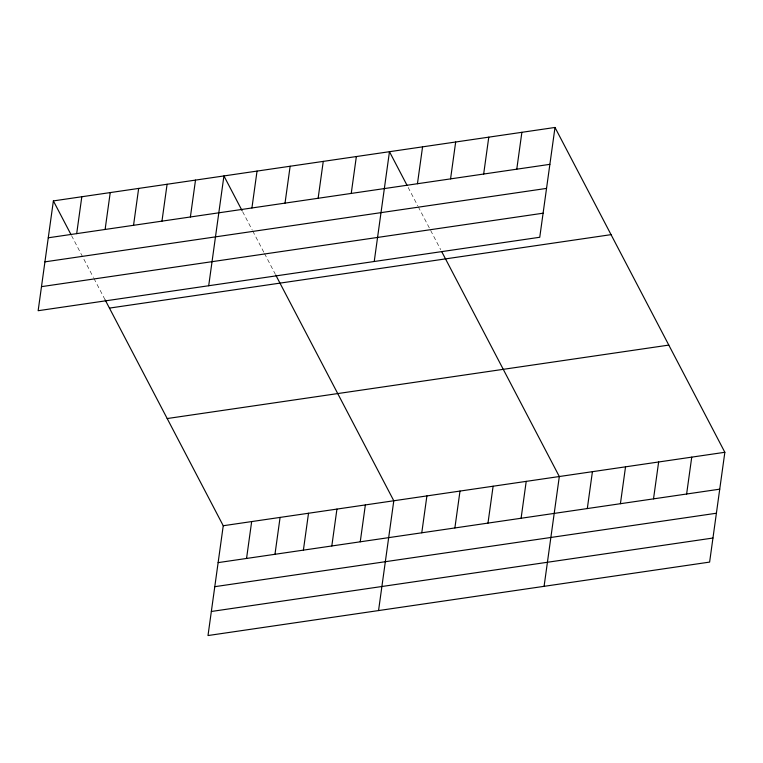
<?xml version="1.0" encoding="UTF-8"?>
<svg xmlns="http://www.w3.org/2000/svg" width="763" height="763" viewBox="0 0 763 763"><rect width="100%" height="100%" fill="white"/><g stroke="black" fill="none" stroke-linecap="round" stroke-linejoin="round"><path stroke-width="0.57" stroke-dasharray="3.81 2.86" d="M408.148 187.431L417.752 205.81M418.286 206.83L440.709 249.701M242.615 211.666L252.229 230.044M252.763 231.065L263.969 252.505M264.503 253.526L275.176 273.946M71.541 235.624L93.42 277.474M93.954 278.495L105.17 299.935"/><path stroke-width="1.14" d="M53.381 200.907L38.15 310.713L539.756 237.264L554.997 127.459L53.381 200.907L71.007 234.603M76.691 233.631L81.813 196.749M105.113 229.472L110.234 192.591M133.544 225.304L138.656 188.423M161.966 221.146L167.087 184.264M190.388 216.978L195.509 180.097M208.7 285.734L223.931 175.938L242.081 210.645M251.924 207.975L257.036 171.093M105.17 299.935L223.244 525.736L208.003 635.541L709.619 562.093L724.85 452.287L554.997 127.459M285.028 203.12L290.14 166.239M246.554 558.459L251.666 521.577M318.133 198.275L323.254 161.394M274.976 554.291L280.088 517.409M351.238 193.43L356.359 156.549M303.397 550.133L308.519 513.251M331.819 545.974L336.941 509.093M374.223 261.499L389.464 151.703L407.08 185.39M360.25 541.806L365.363 504.925M417.447 183.73L422.568 146.849M378.553 610.562L393.794 500.766L275.71 274.966M450.561 178.885L455.673 142.004M421.777 532.803L426.899 495.921M483.666 174.04L488.778 137.159M454.882 527.948L460.003 491.067M516.77 169.195L521.882 132.314M487.986 523.103L493.108 486.222M521.1 518.258L526.212 481.377M544.086 586.327L559.317 476.532L441.777 251.742M587.31 508.559L592.422 471.677M620.414 503.714L625.536 466.832M653.519 498.868L658.641 461.987M686.624 494.014L691.745 457.132M48.269 237.789L549.875 164.341M44.931 261.852L546.537 188.404M41.488 286.65L543.094 213.201M109.443 308.099L611.049 234.651M167.192 418.544L668.798 345.095M223.244 525.736L724.85 452.287M218.123 562.617L719.728 489.169M214.784 586.68L716.39 513.232M211.351 611.478L712.957 538.029"/></g></svg>
